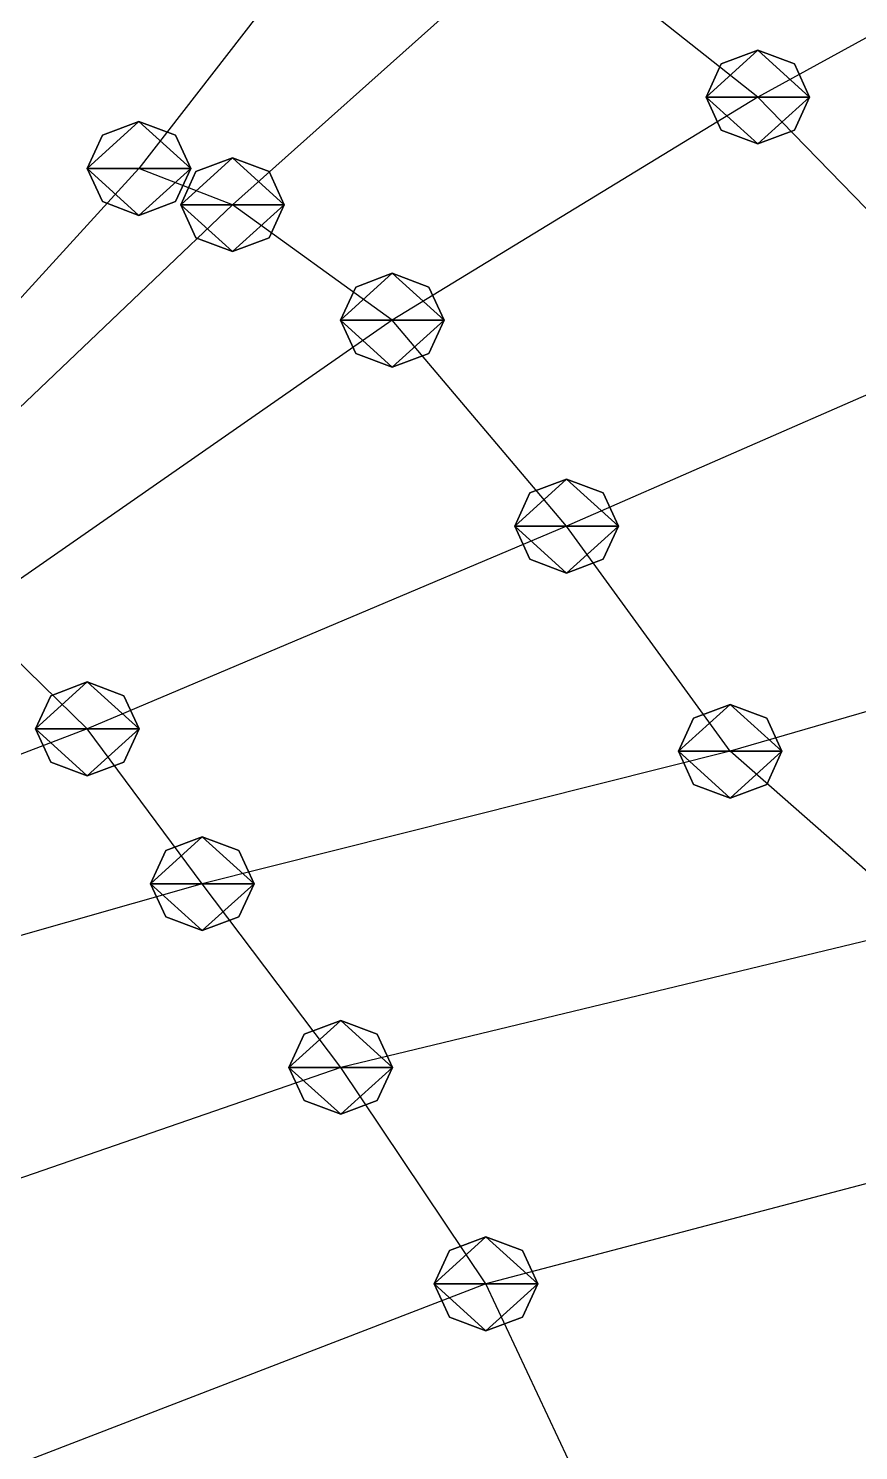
# Model space of a CAD drawing. Header units: metres. Extents: x -74 to 76, y -49 to 49.
# Drawn here: x 6.25 to 22.29, y 7.06 to 34.52 of the extents above; entities that cross this region are included whole.
import ezdxf

# ---------------------------------------------------------------- set-up
doc = ezdxf.new("R2010")
doc.units = ezdxf.units.M

msp = doc.modelspace()

# ---------------------------------------------------------------- linework, layer by layer
for p, q in [((13.444416, 38.344917, -193.00928), (8.385174, 31.814072, -195.78531)), ((27.942036, 37.35096, -190.03009), (20.340496, 33.19207, -188.64796)), ((16.196423, 36.467964, -190.87805), (10.1920395, 31.113976, -193.20142)), ((20.340496, 33.19207, -188.64796), (16.196423, 36.467964, -190.87805)), ((20.340496, 34.097805, -189.07181), (19.633389, 33.832523, -188.94766)), ((20.340496, 34.097805, -189.07181), (19.633389, 33.832523, -188.94766)), ((20.340496, 34.097805, -189.07181), (19.633389, 33.832523, -188.94766)), ((20.340496, 34.097805, -189.07181), (19.633389, 33.832523, -188.94766)), ((21.047604, 33.832523, -188.94766), (20.340496, 34.097805, -189.07181)), ((21.047604, 33.832523, -188.94766), (20.340496, 34.097805, -189.07181)), ((21.047604, 33.832523, -188.94766), (20.340496, 34.097805, -189.07181)), ((21.047604, 33.832523, -188.94766), (20.340496, 34.097805, -189.07181)), ((19.633389, 33.832523, -188.94766), (19.340496, 33.19207, -188.64796)), ((19.633389, 33.832523, -188.94766), (19.340496, 33.19207, -188.64796)), ((19.633389, 33.832523, -188.94766), (19.340496, 33.19207, -188.64796)), ((19.633389, 33.832523, -188.94766), (19.340496, 33.19207, -188.64796)), ((21.340496, 33.19207, -188.64796), (21.047604, 33.832523, -188.94766)), ((21.340496, 33.19207, -188.64796), (21.047604, 33.832523, -188.94766)), ((21.340496, 33.19207, -188.64796), (21.047604, 33.832523, -188.94766)), ((21.340496, 33.19207, -188.64796), (21.047604, 33.832523, -188.94766)), ((20.340496, 33.19207, -188.64796), (13.278881, 28.884026, -190.88043)), ((19.340496, 33.19207, -188.64796), (19.633389, 32.551617, -188.34827)), ((19.340496, 33.19207, -188.64796), (19.633389, 32.551617, -188.34827)), ((19.340496, 33.19207, -188.64796), (19.633389, 32.551617, -188.34827)), ((19.340496, 33.19207, -188.64796), (19.633389, 32.551617, -188.34827)), ((24.890682, 28.512947, -186.82431), (20.340496, 33.19207, -188.64796)), ((21.047604, 32.551617, -188.34827), (21.340496, 33.19207, -188.64796)), ((21.047604, 32.551617, -188.34827), (21.340496, 33.19207, -188.64796)), ((21.047604, 32.551617, -188.34827), (21.340496, 33.19207, -188.64796)), ((21.047604, 32.551617, -188.34827), (21.340496, 33.19207, -188.64796)), ((8.385174, 32.719807, -196.20915), (7.678067, 32.454525, -196.085)), ((8.385174, 32.719807, -196.20915), (7.678067, 32.454525, -196.085)), ((8.385174, 32.719807, -196.20915), (7.678067, 32.454525, -196.085)), ((9.09228, 32.454525, -196.085), (8.385174, 32.719807, -196.20915)), ((9.09228, 32.454525, -196.085), (8.385174, 32.719807, -196.20915)), ((9.09228, 32.454525, -196.085), (8.385174, 32.719807, -196.20915)), ((7.678067, 32.454525, -196.085), (7.385174, 31.814072, -195.78531)), ((7.678067, 32.454525, -196.085), (7.385174, 31.814072, -195.78531)), ((7.678067, 32.454525, -196.085), (7.385174, 31.814072, -195.78531)), ((9.385174, 31.814072, -195.78531), (9.09228, 32.454525, -196.085)), ((9.385174, 31.814072, -195.78531), (9.09228, 32.454525, -196.085)), ((9.385174, 31.814072, -195.78531), (9.09228, 32.454525, -196.085)), ((19.633389, 32.551617, -188.34827), (20.340496, 32.286335, -188.22412)), ((19.633389, 32.551617, -188.34827), (20.340496, 32.286335, -188.22412)), ((19.633389, 32.551617, -188.34827), (20.340496, 32.286335, -188.22412)), ((19.633389, 32.551617, -188.34827), (20.340496, 32.286335, -188.22412)), ((20.340496, 32.286335, -188.22412), (21.047604, 32.551617, -188.34827)), ((20.340496, 32.286335, -188.22412), (21.047604, 32.551617, -188.34827)), ((20.340496, 32.286335, -188.22412), (21.047604, 32.551617, -188.34827)), ((20.340496, 32.286335, -188.22412), (21.047604, 32.551617, -188.34827)), ((10.1920395, 32.01971, -193.62526), (9.484933, 31.754427, -193.50111)), ((10.1920395, 32.01971, -193.62526), (9.484933, 31.754427, -193.50111)), ((10.1920395, 32.01971, -193.62526), (9.484933, 31.754427, -193.50111)), ((10.1920395, 32.01971, -193.62526), (9.484933, 31.754427, -193.50111)), ((10.899146, 31.754427, -193.50111), (10.1920395, 32.01971, -193.62526)), ((10.899146, 31.754427, -193.50111), (10.1920395, 32.01971, -193.62526)), ((10.899146, 31.754427, -193.50111), (10.1920395, 32.01971, -193.62526)), ((10.899146, 31.754427, -193.50111), (10.1920395, 32.01971, -193.62526)), ((8.385174, 31.814072, -195.78531), (1.7304916, 24.531181, -195.685)), ((7.385174, 31.814072, -195.78531), (7.678067, 31.17362, -195.48561)), ((7.385174, 31.814072, -195.78531), (7.678067, 31.17362, -195.48561)), ((7.385174, 31.814072, -195.78531), (7.678067, 31.17362, -195.48561)), ((10.1920395, 31.113976, -193.20142), (8.385174, 31.814072, -195.78531)), ((9.09228, 31.17362, -195.48561), (9.385174, 31.814072, -195.78531)), ((9.09228, 31.17362, -195.48561), (9.385174, 31.814072, -195.78531)), ((9.09228, 31.17362, -195.48561), (9.385174, 31.814072, -195.78531)), ((9.484933, 31.754427, -193.50111), (9.1920395, 31.113976, -193.20142)), ((9.484933, 31.754427, -193.50111), (9.1920395, 31.113976, -193.20142)), ((9.484933, 31.754427, -193.50111), (9.1920395, 31.113976, -193.20142)), ((9.484933, 31.754427, -193.50111), (9.1920395, 31.113976, -193.20142)), ((11.1920395, 31.113976, -193.20142), (10.899146, 31.754427, -193.50111)), ((11.1920395, 31.113976, -193.20142), (10.899146, 31.754427, -193.50111)), ((11.1920395, 31.113976, -193.20142), (10.899146, 31.754427, -193.50111)), ((11.1920395, 31.113976, -193.20142), (10.899146, 31.754427, -193.50111)), ((10.1920395, 31.113976, -193.20142), (3.042984, 24.31015, -193.49399)), ((7.678067, 31.17362, -195.48561), (8.385174, 30.908337, -195.36147)), ((7.678067, 31.17362, -195.48561), (8.385174, 30.908337, -195.36147)), ((7.678067, 31.17362, -195.48561), (8.385174, 30.908337, -195.36147)), ((8.385174, 30.908337, -195.36147), (9.09228, 31.17362, -195.48561)), ((8.385174, 30.908337, -195.36147), (9.09228, 31.17362, -195.48561)), ((8.385174, 30.908337, -195.36147), (9.09228, 31.17362, -195.48561)), ((9.1920395, 31.113976, -193.20142), (9.484933, 30.473524, -192.90172)), ((9.1920395, 31.113976, -193.20142), (9.484933, 30.473524, -192.90172)), ((9.1920395, 31.113976, -193.20142), (9.484933, 30.473524, -192.90172)), ((9.1920395, 31.113976, -193.20142), (9.484933, 30.473524, -192.90172)), ((13.278881, 28.884026, -190.88043), (10.1920395, 31.113976, -193.20142)), ((10.899146, 30.473524, -192.90172), (11.1920395, 31.113976, -193.20142)), ((10.899146, 30.473524, -192.90172), (11.1920395, 31.113976, -193.20142)), ((10.899146, 30.473524, -192.90172), (11.1920395, 31.113976, -193.20142)), ((10.899146, 30.473524, -192.90172), (11.1920395, 31.113976, -193.20142)), ((9.484933, 30.473524, -192.90172), (10.1920395, 30.20824, -192.77757)), ((9.484933, 30.473524, -192.90172), (10.1920395, 30.20824, -192.77757)), ((9.484933, 30.473524, -192.90172), (10.1920395, 30.20824, -192.77757)), ((9.484933, 30.473524, -192.90172), (10.1920395, 30.20824, -192.77757)), ((10.1920395, 30.20824, -192.77757), (10.899146, 30.473524, -192.90172)), ((10.1920395, 30.20824, -192.77757), (10.899146, 30.473524, -192.90172)), ((10.1920395, 30.20824, -192.77757), (10.899146, 30.473524, -192.90172)), ((10.1920395, 30.20824, -192.77757), (10.899146, 30.473524, -192.90172)), ((13.278881, 29.78976, -191.30428), (12.5717745, 29.524477, -191.18013)), ((13.278881, 29.78976, -191.30428), (12.5717745, 29.524477, -191.18013)), ((13.278881, 29.78976, -191.30428), (12.5717745, 29.524477, -191.18013)), ((13.278881, 29.78976, -191.30428), (12.5717745, 29.524477, -191.18013)), ((13.985988, 29.524477, -191.18013), (13.278881, 29.78976, -191.30428)), ((13.985988, 29.524477, -191.18013), (13.278881, 29.78976, -191.30428)), ((13.985988, 29.524477, -191.18013), (13.278881, 29.78976, -191.30428)), ((13.985988, 29.524477, -191.18013), (13.278881, 29.78976, -191.30428)), ((12.5717745, 29.524477, -191.18013), (12.278881, 28.884026, -190.88043)), ((12.5717745, 29.524477, -191.18013), (12.278881, 28.884026, -190.88043)), ((12.5717745, 29.524477, -191.18013), (12.278881, 28.884026, -190.88043)), ((12.5717745, 29.524477, -191.18013), (12.278881, 28.884026, -190.88043)), ((14.278881, 28.884026, -190.88043), (13.985988, 29.524477, -191.18013)), ((14.278881, 28.884026, -190.88043), (13.985988, 29.524477, -191.18013)), ((14.278881, 28.884026, -190.88043), (13.985988, 29.524477, -191.18013)), ((14.278881, 28.884026, -190.88043), (13.985988, 29.524477, -191.18013)), ((13.278881, 28.884026, -190.88043), (5.111759, 23.211227, -191.6368)), ((12.278881, 28.884026, -190.88043), (12.5717745, 28.243574, -190.58073)), ((12.278881, 28.884026, -190.88043), (12.5717745, 28.243574, -190.58073)), ((12.278881, 28.884026, -190.88043), (12.5717745, 28.243574, -190.58073)), ((12.278881, 28.884026, -190.88043), (12.5717745, 28.243574, -190.58073)), ((16.645412, 24.909348, -189.76706), (13.278881, 28.884026, -190.88043)), ((13.985988, 28.243574, -190.58073), (14.278881, 28.884026, -190.88043)), ((13.985988, 28.243574, -190.58073), (14.278881, 28.884026, -190.88043)), ((13.985988, 28.243574, -190.58073), (14.278881, 28.884026, -190.88043)), ((13.985988, 28.243574, -190.58073), (14.278881, 28.884026, -190.88043)), ((24.890682, 28.512947, -186.82431), (16.645412, 24.909348, -189.76706)), ((12.5717745, 28.243574, -190.58073), (13.278881, 27.97829, -190.45659)), ((12.5717745, 28.243574, -190.58073), (13.278881, 27.97829, -190.45659)), ((12.5717745, 28.243574, -190.58073), (13.278881, 27.97829, -190.45659)), ((12.5717745, 28.243574, -190.58073), (13.278881, 27.97829, -190.45659)), ((13.278881, 27.97829, -190.45659), (13.985988, 28.243574, -190.58073)), ((13.278881, 27.97829, -190.45659), (13.985988, 28.243574, -190.58073)), ((13.278881, 27.97829, -190.45659), (13.985988, 28.243574, -190.58073)), ((13.278881, 27.97829, -190.45659), (13.985988, 28.243574, -190.58073)), ((16.645412, 25.815083, -190.1909), (15.938306, 25.549799, -190.06676)), ((16.645412, 25.815083, -190.1909), (15.938306, 25.549799, -190.06676)), ((16.645412, 25.815083, -190.1909), (15.938306, 25.549799, -190.06676)), ((16.645412, 25.815083, -190.1909), (15.938306, 25.549799, -190.06676)), ((17.35252, 25.549799, -190.06676), (16.645412, 25.815083, -190.1909)), ((17.35252, 25.549799, -190.06676), (16.645412, 25.815083, -190.1909)), ((17.35252, 25.549799, -190.06676), (16.645412, 25.815083, -190.1909)), ((17.35252, 25.549799, -190.06676), (16.645412, 25.815083, -190.1909)), ((15.938306, 25.549799, -190.06676), (15.645412, 24.909348, -189.76706)), ((15.938306, 25.549799, -190.06676), (15.645412, 24.909348, -189.76706)), ((15.938306, 25.549799, -190.06676), (15.645412, 24.909348, -189.76706)), ((15.938306, 25.549799, -190.06676), (15.645412, 24.909348, -189.76706)), ((17.645412, 24.909348, -189.76706), (17.35252, 25.549799, -190.06676)), ((17.645412, 24.909348, -189.76706), (17.35252, 25.549799, -190.06676)), ((17.645412, 24.909348, -189.76706), (17.35252, 25.549799, -190.06676)), ((17.645412, 24.909348, -189.76706), (17.35252, 25.549799, -190.06676)), ((16.645412, 24.909348, -189.76706), (7.386265, 20.995537, -191.65846)), ((15.645412, 24.909348, -189.76706), (15.938306, 24.268896, -189.46736)), ((15.645412, 24.909348, -189.76706), (15.938306, 24.268896, -189.46736)), ((15.645412, 24.909348, -189.76706), (15.938306, 24.268896, -189.46736)), ((15.645412, 24.909348, -189.76706), (15.938306, 24.268896, -189.46736)), ((19.80634, 20.562775, -190.19077), (16.645412, 24.909348, -189.76706)), ((17.35252, 24.268896, -189.46736), (17.645412, 24.909348, -189.76706)), ((17.35252, 24.268896, -189.46736), (17.645412, 24.909348, -189.76706)), ((17.35252, 24.268896, -189.46736), (17.645412, 24.909348, -189.76706)), ((17.35252, 24.268896, -189.46736), (17.645412, 24.909348, -189.76706)), ((15.938306, 24.268896, -189.46736), (16.645412, 24.003613, -189.34322)), ((15.938306, 24.268896, -189.46736), (16.645412, 24.003613, -189.34322)), ((15.938306, 24.268896, -189.46736), (16.645412, 24.003613, -189.34322)), ((15.938306, 24.268896, -189.46736), (16.645412, 24.003613, -189.34322)), ((16.645412, 24.003613, -189.34322), (17.35252, 24.268896, -189.46736)), ((16.645412, 24.003613, -189.34322), (17.35252, 24.268896, -189.46736)), ((16.645412, 24.003613, -189.34322), (17.35252, 24.268896, -189.46736)), ((16.645412, 24.003613, -189.34322), (17.35252, 24.268896, -189.46736)), ((29.472073, 23.372566, -186.19019), (19.80634, 20.562775, -190.19077)), ((7.386265, 20.995537, -191.65846), (5.111759, 23.211227, -191.6368)), ((7.386265, 21.901272, -192.0823), (6.679158, 21.635988, -191.95816)), ((7.386265, 21.901272, -192.0823), (6.679158, 21.635988, -191.95816)), ((7.386265, 21.901272, -192.0823), (6.679158, 21.635988, -191.95816)), ((7.386265, 21.901272, -192.0823), (6.679158, 21.635988, -191.95816)), ((8.093371, 21.635988, -191.95816), (7.386265, 21.901272, -192.0823)), ((8.093371, 21.635988, -191.95816), (7.386265, 21.901272, -192.0823)), ((8.093371, 21.635988, -191.95816), (7.386265, 21.901272, -192.0823)), ((8.093371, 21.635988, -191.95816), (7.386265, 21.901272, -192.0823)), ((6.679158, 21.635988, -191.95816), (6.386265, 20.995537, -191.65846)), ((6.679158, 21.635988, -191.95816), (6.386265, 20.995537, -191.65846)), ((6.679158, 21.635988, -191.95816), (6.386265, 20.995537, -191.65846)), ((6.679158, 21.635988, -191.95816), (6.386265, 20.995537, -191.65846)), ((8.386265, 20.995537, -191.65846), (8.093371, 21.635988, -191.95816)), ((8.386265, 20.995537, -191.65846), (8.093371, 21.635988, -191.95816)), ((8.386265, 20.995537, -191.65846), (8.093371, 21.635988, -191.95816)), ((8.386265, 20.995537, -191.65846), (8.093371, 21.635988, -191.95816)), ((19.80634, 21.46851, -190.61461), (19.099232, 21.203226, -190.49046)), ((19.80634, 21.46851, -190.61461), (19.099232, 21.203226, -190.49046)), ((19.80634, 21.46851, -190.61461), (19.099232, 21.203226, -190.49046)), ((19.80634, 21.46851, -190.61461), (19.099232, 21.203226, -190.49046)), ((20.513447, 21.203226, -190.49046), (19.80634, 21.46851, -190.61461)), ((20.513447, 21.203226, -190.49046), (19.80634, 21.46851, -190.61461)), ((20.513447, 21.203226, -190.49046), (19.80634, 21.46851, -190.61461)), ((20.513447, 21.203226, -190.49046), (19.80634, 21.46851, -190.61461)), ((19.099232, 21.203226, -190.49046), (18.80634, 20.562775, -190.19077)), ((19.099232, 21.203226, -190.49046), (18.80634, 20.562775, -190.19077)), ((19.099232, 21.203226, -190.49046), (18.80634, 20.562775, -190.19077)), ((19.099232, 21.203226, -190.49046), (18.80634, 20.562775, -190.19077)), ((20.80634, 20.562775, -190.19077), (20.513447, 21.203226, -190.49046)), ((20.80634, 20.562775, -190.19077), (20.513447, 21.203226, -190.49046)), ((20.80634, 20.562775, -190.19077), (20.513447, 21.203226, -190.49046)), ((20.80634, 20.562775, -190.19077), (20.513447, 21.203226, -190.49046)), ((7.386265, 20.995537, -191.65846), (-2.888359, 17.077286, -192.09421)), ((6.386265, 20.995537, -191.65846), (6.679158, 20.355085, -191.35876)), ((6.386265, 20.995537, -191.65846), (6.679158, 20.355085, -191.35876)), ((6.386265, 20.995537, -191.65846), (6.679158, 20.355085, -191.35876)), ((6.386265, 20.995537, -191.65846), (6.679158, 20.355085, -191.35876)), ((9.608173, 18.006218, -193.11218), (7.386265, 20.995537, -191.65846)), ((8.093371, 20.355085, -191.35876), (8.386265, 20.995537, -191.65846)), ((8.093371, 20.355085, -191.35876), (8.386265, 20.995537, -191.65846)), ((8.093371, 20.355085, -191.35876), (8.386265, 20.995537, -191.65846)), ((8.093371, 20.355085, -191.35876), (8.386265, 20.995537, -191.65846)), ((6.679158, 20.355085, -191.35876), (7.386265, 20.089802, -191.23462)), ((6.679158, 20.355085, -191.35876), (7.386265, 20.089802, -191.23462)), ((6.679158, 20.355085, -191.35876), (7.386265, 20.089802, -191.23462)), ((6.679158, 20.355085, -191.35876), (7.386265, 20.089802, -191.23462)), ((7.386265, 20.089802, -191.23462), (8.093371, 20.355085, -191.35876)), ((7.386265, 20.089802, -191.23462), (8.093371, 20.355085, -191.35876)), ((7.386265, 20.089802, -191.23462), (8.093371, 20.355085, -191.35876)), ((7.386265, 20.089802, -191.23462), (8.093371, 20.355085, -191.35876)), ((19.80634, 20.562775, -190.19077), (9.608173, 18.006218, -193.11218)), ((18.80634, 20.562775, -190.19077), (19.099232, 19.922323, -189.89107)), ((18.80634, 20.562775, -190.19077), (19.099232, 19.922323, -189.89107)), ((18.80634, 20.562775, -190.19077), (19.099232, 19.922323, -189.89107)), ((18.80634, 20.562775, -190.19077), (19.099232, 19.922323, -189.89107)), ((23.641438, 17.193405, -190.73628), (19.80634, 20.562775, -190.19077)), ((20.513447, 19.922323, -189.89107), (20.80634, 20.562775, -190.19077)), ((20.513447, 19.922323, -189.89107), (20.80634, 20.562775, -190.19077)), ((20.513447, 19.922323, -189.89107), (20.80634, 20.562775, -190.19077)), ((20.513447, 19.922323, -189.89107), (20.80634, 20.562775, -190.19077)), ((19.099232, 19.922323, -189.89107), (19.80634, 19.65704, -189.76692)), ((19.099232, 19.922323, -189.89107), (19.80634, 19.65704, -189.76692)), ((19.099232, 19.922323, -189.89107), (19.80634, 19.65704, -189.76692)), ((19.099232, 19.922323, -189.89107), (19.80634, 19.65704, -189.76692)), ((19.80634, 19.65704, -189.76692), (20.513447, 19.922323, -189.89107)), ((19.80634, 19.65704, -189.76692), (20.513447, 19.922323, -189.89107)), ((19.80634, 19.65704, -189.76692), (20.513447, 19.922323, -189.89107)), ((19.80634, 19.65704, -189.76692), (20.513447, 19.922323, -189.89107)), ((9.608173, 18.911953, -193.53603), (8.901067, 18.64667, -193.41188)), ((9.608173, 18.911953, -193.53603), (8.901067, 18.64667, -193.41188)), ((9.608173, 18.911953, -193.53603), (8.901067, 18.64667, -193.41188)), ((9.608173, 18.911953, -193.53603), (8.901067, 18.64667, -193.41188)), ((10.31528, 18.64667, -193.41188), (9.608173, 18.911953, -193.53603)), ((10.31528, 18.64667, -193.41188), (9.608173, 18.911953, -193.53603)), ((10.31528, 18.64667, -193.41188), (9.608173, 18.911953, -193.53603)), ((10.31528, 18.64667, -193.41188), (9.608173, 18.911953, -193.53603)), ((8.901067, 18.64667, -193.41188), (8.608173, 18.006218, -193.11218)), ((8.901067, 18.64667, -193.41188), (8.608173, 18.006218, -193.11218)), ((8.901067, 18.64667, -193.41188), (8.608173, 18.006218, -193.11218)), ((8.901067, 18.64667, -193.41188), (8.608173, 18.006218, -193.11218)), ((10.608173, 18.006218, -193.11218), (10.31528, 18.64667, -193.41188)), ((10.608173, 18.006218, -193.11218), (10.31528, 18.64667, -193.41188)), ((10.608173, 18.006218, -193.11218), (10.31528, 18.64667, -193.41188)), ((10.608173, 18.006218, -193.11218), (10.31528, 18.64667, -193.41188)), ((9.608173, 18.006218, -193.11218), (-0.80268097, 15.035381, -193.78746)), ((8.608173, 18.006218, -193.11218), (8.901067, 17.365767, -192.81248)), ((8.608173, 18.006218, -193.11218), (8.901067, 17.365767, -192.81248)), ((8.608173, 18.006218, -193.11218), (8.901067, 17.365767, -192.81248)), ((8.608173, 18.006218, -193.11218), (8.901067, 17.365767, -192.81248)), ((12.281971, 14.461254, -193.73164), (9.608173, 18.006218, -193.11218)), ((10.31528, 17.365767, -192.81248), (10.608173, 18.006218, -193.11218)), ((10.31528, 17.365767, -192.81248), (10.608173, 18.006218, -193.11218)), ((10.31528, 17.365767, -192.81248), (10.608173, 18.006218, -193.11218)), ((10.31528, 17.365767, -192.81248), (10.608173, 18.006218, -193.11218)), ((8.901067, 17.365767, -192.81248), (9.608173, 17.100483, -192.68834)), ((8.901067, 17.365767, -192.81248), (9.608173, 17.100483, -192.68834)), ((8.901067, 17.365767, -192.81248), (9.608173, 17.100483, -192.68834)), ((8.901067, 17.365767, -192.81248), (9.608173, 17.100483, -192.68834)), ((9.608173, 17.100483, -192.68834), (10.31528, 17.365767, -192.81248)), ((9.608173, 17.100483, -192.68834), (10.31528, 17.365767, -192.81248)), ((9.608173, 17.100483, -192.68834), (10.31528, 17.365767, -192.81248)), ((9.608173, 17.100483, -192.68834), (10.31528, 17.365767, -192.81248)), ((23.641438, 17.193405, -190.73628), (12.281971, 14.461254, -193.73164)), ((11.574864, 15.101706, -194.03134), (11.281971, 14.461254, -193.73164)), ((11.574864, 15.101706, -194.03134), (11.281971, 14.461254, -193.73164)), ((11.574864, 15.101706, -194.03134), (11.281971, 14.461254, -193.73164)), ((11.574864, 15.101706, -194.03134), (11.281971, 14.461254, -193.73164)), ((12.281971, 15.366989, -194.15549), (11.574864, 15.101706, -194.03134)), ((12.281971, 15.366989, -194.15549), (11.574864, 15.101706, -194.03134)), ((12.281971, 15.366989, -194.15549), (11.574864, 15.101706, -194.03134)), ((12.281971, 15.366989, -194.15549), (11.574864, 15.101706, -194.03134)), ((12.989078, 15.101706, -194.03134), (12.281971, 15.366989, -194.15549)), ((12.989078, 15.101706, -194.03134), (12.281971, 15.366989, -194.15549)), ((12.989078, 15.101706, -194.03134), (12.281971, 15.366989, -194.15549)), ((12.989078, 15.101706, -194.03134), (12.281971, 15.366989, -194.15549)), ((13.281971, 14.461254, -193.73164), (12.989078, 15.101706, -194.03134)), ((13.281971, 14.461254, -193.73164), (12.989078, 15.101706, -194.03134)), ((13.281971, 14.461254, -193.73164), (12.989078, 15.101706, -194.03134)), ((13.281971, 14.461254, -193.73164), (12.989078, 15.101706, -194.03134)), ((12.281971, 14.461254, -193.73164), (1.4387894, 10.7172165, -194.40314)), ((11.281971, 14.461254, -193.73164), (11.574864, 13.820803, -193.43195)), ((11.281971, 14.461254, -193.73164), (11.574864, 13.820803, -193.43195)), ((11.281971, 14.461254, -193.73164), (11.574864, 13.820803, -193.43195)), ((11.281971, 14.461254, -193.73164), (11.574864, 13.820803, -193.43195)), ((15.087643, 10.282742, -192.12726), (12.281971, 14.461254, -193.73164)), ((12.989078, 13.820803, -193.43195), (13.281971, 14.461254, -193.73164)), ((12.989078, 13.820803, -193.43195), (13.281971, 14.461254, -193.73164)), ((12.989078, 13.820803, -193.43195), (13.281971, 14.461254, -193.73164)), ((12.989078, 13.820803, -193.43195), (13.281971, 14.461254, -193.73164)), ((11.574864, 13.820803, -193.43195), (12.281971, 13.555518, -193.3078)), ((11.574864, 13.820803, -193.43195), (12.281971, 13.555518, -193.3078)), ((11.574864, 13.820803, -193.43195), (12.281971, 13.555518, -193.3078)), ((11.574864, 13.820803, -193.43195), (12.281971, 13.555518, -193.3078)), ((12.281971, 13.555518, -193.3078), (12.989078, 13.820803, -193.43195)), ((12.281971, 13.555518, -193.3078), (12.989078, 13.820803, -193.43195)), ((12.281971, 13.555518, -193.3078), (12.989078, 13.820803, -193.43195)), ((12.281971, 13.555518, -193.3078), (12.989078, 13.820803, -193.43195)), ((27.393589, 13.516846, -189.36922), (15.087643, 10.282742, -192.12726)), ((15.087643, 11.188477, -192.5511), (14.380536, 10.923193, -192.42696)), ((15.087643, 11.188477, -192.5511), (14.380536, 10.923193, -192.42696)), ((15.087643, 11.188477, -192.5511), (14.380536, 10.923193, -192.42696)), ((15.087643, 11.188477, -192.5511), (14.380536, 10.923193, -192.42696)), ((15.794749, 10.923193, -192.42696), (15.087643, 11.188477, -192.5511)), ((15.794749, 10.923193, -192.42696), (15.087643, 11.188477, -192.5511)), ((15.794749, 10.923193, -192.42696), (15.087643, 11.188477, -192.5511)), ((15.794749, 10.923193, -192.42696), (15.087643, 11.188477, -192.5511)), ((14.380536, 10.923193, -192.42696), (14.087643, 10.282742, -192.12726)), ((14.380536, 10.923193, -192.42696), (14.087643, 10.282742, -192.12726)), ((14.380536, 10.923193, -192.42696), (14.087643, 10.282742, -192.12726)), ((14.380536, 10.923193, -192.42696), (14.087643, 10.282742, -192.12726)), ((16.087643, 10.282742, -192.12726), (15.794749, 10.923193, -192.42696)), ((16.087643, 10.282742, -192.12726), (15.794749, 10.923193, -192.42696)), ((16.087643, 10.282742, -192.12726), (15.794749, 10.923193, -192.42696)), ((16.087643, 10.282742, -192.12726), (15.794749, 10.923193, -192.42696)), ((15.087643, 10.282742, -192.12726), (3.5812988, 5.847973, -193.16441)), ((14.087643, 10.282742, -192.12726), (14.380536, 9.64229, -191.82756)), ((14.087643, 10.282742, -192.12726), (14.380536, 9.64229, -191.82756)), ((14.087643, 10.282742, -192.12726), (14.380536, 9.64229, -191.82756)), ((14.087643, 10.282742, -192.12726), (14.380536, 9.64229, -191.82756)), ((17.427567, 5.2945404, -192.16248), (15.087643, 10.282742, -192.12726)), ((15.794749, 9.64229, -191.82756), (16.087643, 10.282742, -192.12726)), ((15.794749, 9.64229, -191.82756), (16.087643, 10.282742, -192.12726)), ((15.794749, 9.64229, -191.82756), (16.087643, 10.282742, -192.12726)), ((15.794749, 9.64229, -191.82756), (16.087643, 10.282742, -192.12726)), ((14.380536, 9.64229, -191.82756), (15.087643, 9.377006, -191.70341)), ((14.380536, 9.64229, -191.82756), (15.087643, 9.377006, -191.70341)), ((14.380536, 9.64229, -191.82756), (15.087643, 9.377006, -191.70341)), ((14.380536, 9.64229, -191.82756), (15.087643, 9.377006, -191.70341)), ((15.087643, 9.377006, -191.70341), (15.794749, 9.64229, -191.82756)), ((15.087643, 9.377006, -191.70341), (15.794749, 9.64229, -191.82756)), ((15.087643, 9.377006, -191.70341), (15.794749, 9.64229, -191.82756)), ((15.087643, 9.377006, -191.70341), (15.794749, 9.64229, -191.82756))]:
    msp.add_line(p, q)
for points in [[(19.340496, 33.19207, -188.64796), (19.633389, 33.832523, -188.94766), (20.340496, 34.097805, -189.07181), (20.340595, 34.097904, -189.0717)], [(19.340496, 33.19207, -188.64796), (19.633389, 33.832523, -188.94766), (20.340496, 34.097805, -189.07181), (20.340595, 34.097904, -189.0717)], [(19.340496, 33.19207, -188.64796), (19.633389, 33.832523, -188.94766), (20.340496, 34.097805, -189.07181), (20.340595, 34.097904, -189.0717)], [(19.340496, 33.19207, -188.64796), (19.633389, 33.832523, -188.94766), (20.340496, 34.097805, -189.07181), (20.340595, 34.097904, -189.0717)], [(19.340496, 33.19207, -188.64796), (20.340496, 34.097805, -189.07181), (21.340496, 33.19207, -188.64796), (21.340595, 33.19217, -188.64786)], [(19.340496, 33.19207, -188.64796), (20.340496, 34.097805, -189.07181), (21.340496, 33.19207, -188.64796), (21.340595, 33.19217, -188.64786)], [(19.340496, 33.19207, -188.64796), (20.340496, 34.097805, -189.07181), (21.340496, 33.19207, -188.64796), (21.340595, 33.19217, -188.64786)], [(19.340496, 33.19207, -188.64796), (20.340496, 34.097805, -189.07181), (21.340496, 33.19207, -188.64796), (21.340595, 33.19217, -188.64786)], [(20.340496, 34.097805, -189.07181), (21.047604, 33.832523, -188.94766), (21.340496, 33.19207, -188.64796), (21.340595, 33.19217, -188.64786)], [(20.340496, 34.097805, -189.07181), (21.047604, 33.832523, -188.94766), (21.340496, 33.19207, -188.64796), (21.340595, 33.19217, -188.64786)], [(20.340496, 34.097805, -189.07181), (21.047604, 33.832523, -188.94766), (21.340496, 33.19207, -188.64796), (21.340595, 33.19217, -188.64786)], [(20.340496, 34.097805, -189.07181), (21.047604, 33.832523, -188.94766), (21.340496, 33.19207, -188.64796), (21.340595, 33.19217, -188.64786)], [(20.340496, 32.286335, -188.22412), (19.633389, 32.551617, -188.34827), (19.340496, 33.19207, -188.64796), (19.340595, 33.19217, -188.64786)], [(21.340496, 33.19207, -188.64796), (20.340496, 32.286335, -188.22412), (19.340496, 33.19207, -188.64796), (19.340595, 33.19217, -188.64786)], [(20.340496, 32.286335, -188.22412), (19.633389, 32.551617, -188.34827), (19.340496, 33.19207, -188.64796), (19.340595, 33.19217, -188.64786)], [(21.340496, 33.19207, -188.64796), (20.340496, 32.286335, -188.22412), (19.340496, 33.19207, -188.64796), (19.340595, 33.19217, -188.64786)], [(20.340496, 32.286335, -188.22412), (19.633389, 32.551617, -188.34827), (19.340496, 33.19207, -188.64796), (19.340595, 33.19217, -188.64786)], [(21.340496, 33.19207, -188.64796), (20.340496, 32.286335, -188.22412), (19.340496, 33.19207, -188.64796), (19.340595, 33.19217, -188.64786)], [(20.340496, 32.286335, -188.22412), (19.633389, 32.551617, -188.34827), (19.340496, 33.19207, -188.64796), (19.340595, 33.19217, -188.64786)], [(21.340496, 33.19207, -188.64796), (20.340496, 32.286335, -188.22412), (19.340496, 33.19207, -188.64796), (19.340595, 33.19217, -188.64786)], [(21.340496, 33.19207, -188.64796), (21.047604, 32.551617, -188.34827), (20.340496, 32.286335, -188.22412), (20.340595, 32.286434, -188.22401)], [(21.340496, 33.19207, -188.64796), (21.047604, 32.551617, -188.34827), (20.340496, 32.286335, -188.22412), (20.340595, 32.286434, -188.22401)], [(21.340496, 33.19207, -188.64796), (21.047604, 32.551617, -188.34827), (20.340496, 32.286335, -188.22412), (20.340595, 32.286434, -188.22401)], [(21.340496, 33.19207, -188.64796), (21.047604, 32.551617, -188.34827), (20.340496, 32.286335, -188.22412), (20.340595, 32.286434, -188.22401)], [(7.385174, 31.814072, -195.78531), (7.678067, 32.454525, -196.085), (8.385174, 32.719807, -196.20915), (8.385274, 32.719906, -196.20905)], [(7.385174, 31.814072, -195.78531), (7.678067, 32.454525, -196.085), (8.385174, 32.719807, -196.20915), (8.385274, 32.719906, -196.20905)], [(7.385174, 31.814072, -195.78531), (7.678067, 32.454525, -196.085), (8.385174, 32.719807, -196.20915), (8.385274, 32.719906, -196.20905)], [(7.385174, 31.814072, -195.78531), (8.385174, 32.719807, -196.20915), (9.385174, 31.814072, -195.78531), (9.385274, 31.81417, -195.7852)], [(7.385174, 31.814072, -195.78531), (8.385174, 32.719807, -196.20915), (9.385174, 31.814072, -195.78531), (9.385274, 31.81417, -195.7852)], [(7.385174, 31.814072, -195.78531), (8.385174, 32.719807, -196.20915), (9.385174, 31.814072, -195.78531), (9.385274, 31.81417, -195.7852)], [(8.385174, 32.719807, -196.20915), (9.09228, 32.454525, -196.085), (9.385174, 31.814072, -195.78531), (9.385274, 31.81417, -195.7852)], [(8.385174, 32.719807, -196.20915), (9.09228, 32.454525, -196.085), (9.385174, 31.814072, -195.78531), (9.385274, 31.81417, -195.7852)], [(8.385174, 32.719807, -196.20915), (9.09228, 32.454525, -196.085), (9.385174, 31.814072, -195.78531), (9.385274, 31.81417, -195.7852)], [(9.1920395, 31.113976, -193.20142), (9.484933, 31.754427, -193.50111), (10.1920395, 32.01971, -193.62526), (10.19214, 32.01981, -193.62515)], [(9.1920395, 31.113976, -193.20142), (9.484933, 31.754427, -193.50111), (10.1920395, 32.01971, -193.62526), (10.19214, 32.01981, -193.62515)], [(9.1920395, 31.113976, -193.20142), (9.484933, 31.754427, -193.50111), (10.1920395, 32.01971, -193.62526), (10.19214, 32.01981, -193.62515)], [(9.1920395, 31.113976, -193.20142), (9.484933, 31.754427, -193.50111), (10.1920395, 32.01971, -193.62526), (10.19214, 32.01981, -193.62515)], [(9.1920395, 31.113976, -193.20142), (10.1920395, 32.01971, -193.62526), (11.1920395, 31.113976, -193.20142), (11.19214, 31.114075, -193.20131)], [(9.1920395, 31.113976, -193.20142), (10.1920395, 32.01971, -193.62526), (11.1920395, 31.113976, -193.20142), (11.19214, 31.114075, -193.20131)], [(9.1920395, 31.113976, -193.20142), (10.1920395, 32.01971, -193.62526), (11.1920395, 31.113976, -193.20142), (11.19214, 31.114075, -193.20131)], [(9.1920395, 31.113976, -193.20142), (10.1920395, 32.01971, -193.62526), (11.1920395, 31.113976, -193.20142), (11.19214, 31.114075, -193.20131)], [(10.1920395, 32.01971, -193.62526), (10.899146, 31.754427, -193.50111), (11.1920395, 31.113976, -193.20142), (11.19214, 31.114075, -193.20131)], [(10.1920395, 32.01971, -193.62526), (10.899146, 31.754427, -193.50111), (11.1920395, 31.113976, -193.20142), (11.19214, 31.114075, -193.20131)], [(10.1920395, 32.01971, -193.62526), (10.899146, 31.754427, -193.50111), (11.1920395, 31.113976, -193.20142), (11.19214, 31.114075, -193.20131)], [(10.1920395, 32.01971, -193.62526), (10.899146, 31.754427, -193.50111), (11.1920395, 31.113976, -193.20142), (11.19214, 31.114075, -193.20131)], [(8.385174, 30.908337, -195.36147), (7.678067, 31.17362, -195.48561), (7.385174, 31.814072, -195.78531), (7.385274, 31.81417, -195.7852)], [(9.385174, 31.814072, -195.78531), (8.385174, 30.908337, -195.36147), (7.385174, 31.814072, -195.78531), (7.385274, 31.81417, -195.7852)], [(8.385174, 30.908337, -195.36147), (7.678067, 31.17362, -195.48561), (7.385174, 31.814072, -195.78531), (7.385274, 31.81417, -195.7852)], [(9.385174, 31.814072, -195.78531), (8.385174, 30.908337, -195.36147), (7.385174, 31.814072, -195.78531), (7.385274, 31.81417, -195.7852)], [(8.385174, 30.908337, -195.36147), (7.678067, 31.17362, -195.48561), (7.385174, 31.814072, -195.78531), (7.385274, 31.81417, -195.7852)], [(9.385174, 31.814072, -195.78531), (8.385174, 30.908337, -195.36147), (7.385174, 31.814072, -195.78531), (7.385274, 31.81417, -195.7852)], [(9.385174, 31.814072, -195.78531), (9.09228, 31.17362, -195.48561), (8.385174, 30.908337, -195.36147), (8.385274, 30.908436, -195.36136)], [(9.385174, 31.814072, -195.78531), (9.09228, 31.17362, -195.48561), (8.385174, 30.908337, -195.36147), (8.385274, 30.908436, -195.36136)], [(9.385174, 31.814072, -195.78531), (9.09228, 31.17362, -195.48561), (8.385174, 30.908337, -195.36147), (8.385274, 30.908436, -195.36136)], [(10.1920395, 30.20824, -192.77757), (9.484933, 30.473524, -192.90172), (9.1920395, 31.113976, -193.20142), (9.19214, 31.114075, -193.20131)], [(11.1920395, 31.113976, -193.20142), (10.1920395, 30.20824, -192.77757), (9.1920395, 31.113976, -193.20142), (9.19214, 31.114075, -193.20131)], [(10.1920395, 30.20824, -192.77757), (9.484933, 30.473524, -192.90172), (9.1920395, 31.113976, -193.20142), (9.19214, 31.114075, -193.20131)], [(11.1920395, 31.113976, -193.20142), (10.1920395, 30.20824, -192.77757), (9.1920395, 31.113976, -193.20142), (9.19214, 31.114075, -193.20131)], [(10.1920395, 30.20824, -192.77757), (9.484933, 30.473524, -192.90172), (9.1920395, 31.113976, -193.20142), (9.19214, 31.114075, -193.20131)], [(11.1920395, 31.113976, -193.20142), (10.1920395, 30.20824, -192.77757), (9.1920395, 31.113976, -193.20142), (9.19214, 31.114075, -193.20131)], [(10.1920395, 30.20824, -192.77757), (9.484933, 30.473524, -192.90172), (9.1920395, 31.113976, -193.20142), (9.19214, 31.114075, -193.20131)], [(11.1920395, 31.113976, -193.20142), (10.1920395, 30.20824, -192.77757), (9.1920395, 31.113976, -193.20142), (9.19214, 31.114075, -193.20131)], [(11.1920395, 31.113976, -193.20142), (10.899146, 30.473524, -192.90172), (10.1920395, 30.20824, -192.77757), (10.19214, 30.20834, -192.77747)], [(11.1920395, 31.113976, -193.20142), (10.899146, 30.473524, -192.90172), (10.1920395, 30.20824, -192.77757), (10.19214, 30.20834, -192.77747)], [(11.1920395, 31.113976, -193.20142), (10.899146, 30.473524, -192.90172), (10.1920395, 30.20824, -192.77757), (10.19214, 30.20834, -192.77747)], [(11.1920395, 31.113976, -193.20142), (10.899146, 30.473524, -192.90172), (10.1920395, 30.20824, -192.77757), (10.19214, 30.20834, -192.77747)], [(12.278881, 28.884026, -190.88043), (12.5717745, 29.524477, -191.18013), (13.278881, 29.78976, -191.30428), (13.278981, 29.78986, -191.30417)], [(12.278881, 28.884026, -190.88043), (12.5717745, 29.524477, -191.18013), (13.278881, 29.78976, -191.30428), (13.278981, 29.78986, -191.30417)], [(12.278881, 28.884026, -190.88043), (12.5717745, 29.524477, -191.18013), (13.278881, 29.78976, -191.30428), (13.278981, 29.78986, -191.30417)], [(12.278881, 28.884026, -190.88043), (12.5717745, 29.524477, -191.18013), (13.278881, 29.78976, -191.30428), (13.278981, 29.78986, -191.30417)], [(12.278881, 28.884026, -190.88043), (13.278881, 29.78976, -191.30428), (14.278881, 28.884026, -190.88043), (14.278981, 28.884125, -190.88033)], [(12.278881, 28.884026, -190.88043), (13.278881, 29.78976, -191.30428), (14.278881, 28.884026, -190.88043), (14.278981, 28.884125, -190.88033)], [(12.278881, 28.884026, -190.88043), (13.278881, 29.78976, -191.30428), (14.278881, 28.884026, -190.88043), (14.278981, 28.884125, -190.88033)], [(12.278881, 28.884026, -190.88043), (13.278881, 29.78976, -191.30428), (14.278881, 28.884026, -190.88043), (14.278981, 28.884125, -190.88033)], [(13.278881, 29.78976, -191.30428), (13.985988, 29.524477, -191.18013), (14.278881, 28.884026, -190.88043), (14.278981, 28.884125, -190.88033)], [(13.278881, 29.78976, -191.30428), (13.985988, 29.524477, -191.18013), (14.278881, 28.884026, -190.88043), (14.278981, 28.884125, -190.88033)], [(13.278881, 29.78976, -191.30428), (13.985988, 29.524477, -191.18013), (14.278881, 28.884026, -190.88043), (14.278981, 28.884125, -190.88033)], [(13.278881, 29.78976, -191.30428), (13.985988, 29.524477, -191.18013), (14.278881, 28.884026, -190.88043), (14.278981, 28.884125, -190.88033)], [(13.278881, 27.97829, -190.45659), (12.5717745, 28.243574, -190.58073), (12.278881, 28.884026, -190.88043), (12.278981, 28.884125, -190.88033)], [(14.278881, 28.884026, -190.88043), (13.278881, 27.97829, -190.45659), (12.278881, 28.884026, -190.88043), (12.278981, 28.884125, -190.88033)], [(13.278881, 27.97829, -190.45659), (12.5717745, 28.243574, -190.58073), (12.278881, 28.884026, -190.88043), (12.278981, 28.884125, -190.88033)], [(14.278881, 28.884026, -190.88043), (13.278881, 27.97829, -190.45659), (12.278881, 28.884026, -190.88043), (12.278981, 28.884125, -190.88033)], [(13.278881, 27.97829, -190.45659), (12.5717745, 28.243574, -190.58073), (12.278881, 28.884026, -190.88043), (12.278981, 28.884125, -190.88033)], [(14.278881, 28.884026, -190.88043), (13.278881, 27.97829, -190.45659), (12.278881, 28.884026, -190.88043), (12.278981, 28.884125, -190.88033)], [(13.278881, 27.97829, -190.45659), (12.5717745, 28.243574, -190.58073), (12.278881, 28.884026, -190.88043), (12.278981, 28.884125, -190.88033)], [(14.278881, 28.884026, -190.88043), (13.278881, 27.97829, -190.45659), (12.278881, 28.884026, -190.88043), (12.278981, 28.884125, -190.88033)], [(14.278881, 28.884026, -190.88043), (13.985988, 28.243574, -190.58073), (13.278881, 27.97829, -190.45659), (13.278981, 27.97839, -190.45648)], [(14.278881, 28.884026, -190.88043), (13.985988, 28.243574, -190.58073), (13.278881, 27.97829, -190.45659), (13.278981, 27.97839, -190.45648)], [(14.278881, 28.884026, -190.88043), (13.985988, 28.243574, -190.58073), (13.278881, 27.97829, -190.45659), (13.278981, 27.97839, -190.45648)], [(14.278881, 28.884026, -190.88043), (13.985988, 28.243574, -190.58073), (13.278881, 27.97829, -190.45659), (13.278981, 27.97839, -190.45648)], [(15.645412, 24.909348, -189.76706), (15.938306, 25.549799, -190.06676), (16.645412, 25.815083, -190.1909), (16.645512, 25.815182, -190.1908)], [(15.645412, 24.909348, -189.76706), (15.938306, 25.549799, -190.06676), (16.645412, 25.815083, -190.1909), (16.645512, 25.815182, -190.1908)], [(15.645412, 24.909348, -189.76706), (15.938306, 25.549799, -190.06676), (16.645412, 25.815083, -190.1909), (16.645512, 25.815182, -190.1908)], [(15.645412, 24.909348, -189.76706), (15.938306, 25.549799, -190.06676), (16.645412, 25.815083, -190.1909), (16.645512, 25.815182, -190.1908)], [(15.645412, 24.909348, -189.76706), (16.645412, 25.815083, -190.1909), (17.645412, 24.909348, -189.76706), (17.645512, 24.909447, -189.76695)], [(15.645412, 24.909348, -189.76706), (16.645412, 25.815083, -190.1909), (17.645412, 24.909348, -189.76706), (17.645512, 24.909447, -189.76695)], [(15.645412, 24.909348, -189.76706), (16.645412, 25.815083, -190.1909), (17.645412, 24.909348, -189.76706), (17.645512, 24.909447, -189.76695)], [(15.645412, 24.909348, -189.76706), (16.645412, 25.815083, -190.1909), (17.645412, 24.909348, -189.76706), (17.645512, 24.909447, -189.76695)], [(16.645412, 25.815083, -190.1909), (17.35252, 25.549799, -190.06676), (17.645412, 24.909348, -189.76706), (17.645512, 24.909447, -189.76695)], [(16.645412, 25.815083, -190.1909), (17.35252, 25.549799, -190.06676), (17.645412, 24.909348, -189.76706), (17.645512, 24.909447, -189.76695)], [(16.645412, 25.815083, -190.1909), (17.35252, 25.549799, -190.06676), (17.645412, 24.909348, -189.76706), (17.645512, 24.909447, -189.76695)], [(16.645412, 25.815083, -190.1909), (17.35252, 25.549799, -190.06676), (17.645412, 24.909348, -189.76706), (17.645512, 24.909447, -189.76695)], [(16.645412, 24.003613, -189.34322), (15.938306, 24.268896, -189.46736), (15.645412, 24.909348, -189.76706), (15.645513, 24.909447, -189.76695)], [(17.645412, 24.909348, -189.76706), (16.645412, 24.003613, -189.34322), (15.645412, 24.909348, -189.76706), (15.645513, 24.909447, -189.76695)], [(16.645412, 24.003613, -189.34322), (15.938306, 24.268896, -189.46736), (15.645412, 24.909348, -189.76706), (15.645513, 24.909447, -189.76695)], [(17.645412, 24.909348, -189.76706), (16.645412, 24.003613, -189.34322), (15.645412, 24.909348, -189.76706), (15.645513, 24.909447, -189.76695)], [(16.645412, 24.003613, -189.34322), (15.938306, 24.268896, -189.46736), (15.645412, 24.909348, -189.76706), (15.645513, 24.909447, -189.76695)], [(17.645412, 24.909348, -189.76706), (16.645412, 24.003613, -189.34322), (15.645412, 24.909348, -189.76706), (15.645513, 24.909447, -189.76695)], [(16.645412, 24.003613, -189.34322), (15.938306, 24.268896, -189.46736), (15.645412, 24.909348, -189.76706), (15.645513, 24.909447, -189.76695)], [(17.645412, 24.909348, -189.76706), (16.645412, 24.003613, -189.34322), (15.645412, 24.909348, -189.76706), (15.645513, 24.909447, -189.76695)], [(17.645412, 24.909348, -189.76706), (17.35252, 24.268896, -189.46736), (16.645412, 24.003613, -189.34322), (16.645512, 24.003712, -189.34311)], [(17.645412, 24.909348, -189.76706), (17.35252, 24.268896, -189.46736), (16.645412, 24.003613, -189.34322), (16.645512, 24.003712, -189.34311)], [(17.645412, 24.909348, -189.76706), (17.35252, 24.268896, -189.46736), (16.645412, 24.003613, -189.34322), (16.645512, 24.003712, -189.34311)], [(17.645412, 24.909348, -189.76706), (17.35252, 24.268896, -189.46736), (16.645412, 24.003613, -189.34322), (16.645512, 24.003712, -189.34311)], [(6.386265, 20.995537, -191.65846), (6.679158, 21.635988, -191.95816), (7.386265, 21.901272, -192.0823), (7.386365, 21.901371, -192.0822)], [(6.386265, 20.995537, -191.65846), (6.679158, 21.635988, -191.95816), (7.386265, 21.901272, -192.0823), (7.386365, 21.901371, -192.0822)], [(6.386265, 20.995537, -191.65846), (6.679158, 21.635988, -191.95816), (7.386265, 21.901272, -192.0823), (7.386365, 21.901371, -192.0822)], [(6.386265, 20.995537, -191.65846), (6.679158, 21.635988, -191.95816), (7.386265, 21.901272, -192.0823), (7.386365, 21.901371, -192.0822)], [(6.386265, 20.995537, -191.65846), (7.386265, 21.901272, -192.0823), (8.386265, 20.995537, -191.65846), (8.386365, 20.995636, -191.65836)], [(6.386265, 20.995537, -191.65846), (7.386265, 21.901272, -192.0823), (8.386265, 20.995537, -191.65846), (8.386365, 20.995636, -191.65836)], [(6.386265, 20.995537, -191.65846), (7.386265, 21.901272, -192.0823), (8.386265, 20.995537, -191.65846), (8.386365, 20.995636, -191.65836)], [(6.386265, 20.995537, -191.65846), (7.386265, 21.901272, -192.0823), (8.386265, 20.995537, -191.65846), (8.386365, 20.995636, -191.65836)], [(7.386265, 21.901272, -192.0823), (8.093371, 21.635988, -191.95816), (8.386265, 20.995537, -191.65846), (8.386365, 20.995636, -191.65836)], [(7.386265, 21.901272, -192.0823), (8.093371, 21.635988, -191.95816), (8.386265, 20.995537, -191.65846), (8.386365, 20.995636, -191.65836)], [(7.386265, 21.901272, -192.0823), (8.093371, 21.635988, -191.95816), (8.386265, 20.995537, -191.65846), (8.386365, 20.995636, -191.65836)], [(7.386265, 21.901272, -192.0823), (8.093371, 21.635988, -191.95816), (8.386265, 20.995537, -191.65846), (8.386365, 20.995636, -191.65836)], [(18.80634, 20.562775, -190.19077), (19.099232, 21.203226, -190.49046), (19.80634, 21.46851, -190.61461), (19.806438, 21.468609, -190.6145)], [(18.80634, 20.562775, -190.19077), (19.099232, 21.203226, -190.49046), (19.80634, 21.46851, -190.61461), (19.806438, 21.468609, -190.6145)], [(18.80634, 20.562775, -190.19077), (19.099232, 21.203226, -190.49046), (19.80634, 21.46851, -190.61461), (19.806438, 21.468609, -190.6145)], [(18.80634, 20.562775, -190.19077), (19.099232, 21.203226, -190.49046), (19.80634, 21.46851, -190.61461), (19.806438, 21.468609, -190.6145)], [(18.80634, 20.562775, -190.19077), (19.80634, 21.46851, -190.61461), (20.80634, 20.562775, -190.19077), (20.806438, 20.562874, -190.19066)], [(18.80634, 20.562775, -190.19077), (19.80634, 21.46851, -190.61461), (20.80634, 20.562775, -190.19077), (20.806438, 20.562874, -190.19066)], [(18.80634, 20.562775, -190.19077), (19.80634, 21.46851, -190.61461), (20.80634, 20.562775, -190.19077), (20.806438, 20.562874, -190.19066)], [(18.80634, 20.562775, -190.19077), (19.80634, 21.46851, -190.61461), (20.80634, 20.562775, -190.19077), (20.806438, 20.562874, -190.19066)], [(19.80634, 21.46851, -190.61461), (20.513447, 21.203226, -190.49046), (20.80634, 20.562775, -190.19077), (20.806438, 20.562874, -190.19066)], [(19.80634, 21.46851, -190.61461), (20.513447, 21.203226, -190.49046), (20.80634, 20.562775, -190.19077), (20.806438, 20.562874, -190.19066)], [(19.80634, 21.46851, -190.61461), (20.513447, 21.203226, -190.49046), (20.80634, 20.562775, -190.19077), (20.806438, 20.562874, -190.19066)], [(19.80634, 21.46851, -190.61461), (20.513447, 21.203226, -190.49046), (20.80634, 20.562775, -190.19077), (20.806438, 20.562874, -190.19066)], [(7.386265, 20.089802, -191.23462), (6.679158, 20.355085, -191.35876), (6.386265, 20.995537, -191.65846), (6.386365, 20.995636, -191.65836)], [(8.386265, 20.995537, -191.65846), (7.386265, 20.089802, -191.23462), (6.386265, 20.995537, -191.65846), (6.386365, 20.995636, -191.65836)], [(7.386265, 20.089802, -191.23462), (6.679158, 20.355085, -191.35876), (6.386265, 20.995537, -191.65846), (6.386365, 20.995636, -191.65836)], [(8.386265, 20.995537, -191.65846), (7.386265, 20.089802, -191.23462), (6.386265, 20.995537, -191.65846), (6.386365, 20.995636, -191.65836)], [(7.386265, 20.089802, -191.23462), (6.679158, 20.355085, -191.35876), (6.386265, 20.995537, -191.65846), (6.386365, 20.995636, -191.65836)], [(8.386265, 20.995537, -191.65846), (7.386265, 20.089802, -191.23462), (6.386265, 20.995537, -191.65846), (6.386365, 20.995636, -191.65836)], [(7.386265, 20.089802, -191.23462), (6.679158, 20.355085, -191.35876), (6.386265, 20.995537, -191.65846), (6.386365, 20.995636, -191.65836)], [(8.386265, 20.995537, -191.65846), (7.386265, 20.089802, -191.23462), (6.386265, 20.995537, -191.65846), (6.386365, 20.995636, -191.65836)], [(8.386265, 20.995537, -191.65846), (8.093371, 20.355085, -191.35876), (7.386265, 20.089802, -191.23462), (7.386365, 20.089901, -191.23451)], [(8.386265, 20.995537, -191.65846), (8.093371, 20.355085, -191.35876), (7.386265, 20.089802, -191.23462), (7.386365, 20.089901, -191.23451)], [(8.386265, 20.995537, -191.65846), (8.093371, 20.355085, -191.35876), (7.386265, 20.089802, -191.23462), (7.386365, 20.089901, -191.23451)], [(8.386265, 20.995537, -191.65846), (8.093371, 20.355085, -191.35876), (7.386265, 20.089802, -191.23462), (7.386365, 20.089901, -191.23451)], [(19.80634, 19.65704, -189.76692), (19.099232, 19.922323, -189.89107), (18.80634, 20.562775, -190.19077), (18.806438, 20.562874, -190.19066)], [(20.80634, 20.562775, -190.19077), (19.80634, 19.65704, -189.76692), (18.80634, 20.562775, -190.19077), (18.806438, 20.562874, -190.19066)], [(19.80634, 19.65704, -189.76692), (19.099232, 19.922323, -189.89107), (18.80634, 20.562775, -190.19077), (18.806438, 20.562874, -190.19066)], [(20.80634, 20.562775, -190.19077), (19.80634, 19.65704, -189.76692), (18.80634, 20.562775, -190.19077), (18.806438, 20.562874, -190.19066)], [(19.80634, 19.65704, -189.76692), (19.099232, 19.922323, -189.89107), (18.80634, 20.562775, -190.19077), (18.806438, 20.562874, -190.19066)], [(20.80634, 20.562775, -190.19077), (19.80634, 19.65704, -189.76692), (18.80634, 20.562775, -190.19077), (18.806438, 20.562874, -190.19066)], [(19.80634, 19.65704, -189.76692), (19.099232, 19.922323, -189.89107), (18.80634, 20.562775, -190.19077), (18.806438, 20.562874, -190.19066)], [(20.80634, 20.562775, -190.19077), (19.80634, 19.65704, -189.76692), (18.80634, 20.562775, -190.19077), (18.806438, 20.562874, -190.19066)], [(20.80634, 20.562775, -190.19077), (20.513447, 19.922323, -189.89107), (19.80634, 19.65704, -189.76692), (19.806438, 19.657139, -189.76682)], [(20.80634, 20.562775, -190.19077), (20.513447, 19.922323, -189.89107), (19.80634, 19.65704, -189.76692), (19.806438, 19.657139, -189.76682)], [(20.80634, 20.562775, -190.19077), (20.513447, 19.922323, -189.89107), (19.80634, 19.65704, -189.76692), (19.806438, 19.657139, -189.76682)], [(20.80634, 20.562775, -190.19077), (20.513447, 19.922323, -189.89107), (19.80634, 19.65704, -189.76692), (19.806438, 19.657139, -189.76682)], [(8.608173, 18.006218, -193.11218), (8.901067, 18.64667, -193.41188), (9.608173, 18.911953, -193.53603), (9.6082735, 18.912052, -193.53592)], [(8.608173, 18.006218, -193.11218), (8.901067, 18.64667, -193.41188), (9.608173, 18.911953, -193.53603), (9.6082735, 18.912052, -193.53592)], [(8.608173, 18.006218, -193.11218), (8.901067, 18.64667, -193.41188), (9.608173, 18.911953, -193.53603), (9.6082735, 18.912052, -193.53592)], [(8.608173, 18.006218, -193.11218), (8.901067, 18.64667, -193.41188), (9.608173, 18.911953, -193.53603), (9.6082735, 18.912052, -193.53592)], [(8.608173, 18.006218, -193.11218), (9.608173, 18.911953, -193.53603), (10.608173, 18.006218, -193.11218), (10.6082735, 18.006317, -193.11208)], [(8.608173, 18.006218, -193.11218), (9.608173, 18.911953, -193.53603), (10.608173, 18.006218, -193.11218), (10.6082735, 18.006317, -193.11208)], [(8.608173, 18.006218, -193.11218), (9.608173, 18.911953, -193.53603), (10.608173, 18.006218, -193.11218), (10.6082735, 18.006317, -193.11208)], [(8.608173, 18.006218, -193.11218), (9.608173, 18.911953, -193.53603), (10.608173, 18.006218, -193.11218), (10.6082735, 18.006317, -193.11208)], [(9.608173, 18.911953, -193.53603), (10.31528, 18.64667, -193.41188), (10.608173, 18.006218, -193.11218), (10.6082735, 18.006317, -193.11208)], [(9.608173, 18.911953, -193.53603), (10.31528, 18.64667, -193.41188), (10.608173, 18.006218, -193.11218), (10.6082735, 18.006317, -193.11208)], [(9.608173, 18.911953, -193.53603), (10.31528, 18.64667, -193.41188), (10.608173, 18.006218, -193.11218), (10.6082735, 18.006317, -193.11208)], [(9.608173, 18.911953, -193.53603), (10.31528, 18.64667, -193.41188), (10.608173, 18.006218, -193.11218), (10.6082735, 18.006317, -193.11208)], [(9.608173, 17.100483, -192.68834), (8.901067, 17.365767, -192.81248), (8.608173, 18.006218, -193.11218), (8.6082735, 18.006317, -193.11208)], [(10.608173, 18.006218, -193.11218), (9.608173, 17.100483, -192.68834), (8.608173, 18.006218, -193.11218), (8.6082735, 18.006317, -193.11208)], [(9.608173, 17.100483, -192.68834), (8.901067, 17.365767, -192.81248), (8.608173, 18.006218, -193.11218), (8.6082735, 18.006317, -193.11208)], [(10.608173, 18.006218, -193.11218), (9.608173, 17.100483, -192.68834), (8.608173, 18.006218, -193.11218), (8.6082735, 18.006317, -193.11208)], [(9.608173, 17.100483, -192.68834), (8.901067, 17.365767, -192.81248), (8.608173, 18.006218, -193.11218), (8.6082735, 18.006317, -193.11208)], [(10.608173, 18.006218, -193.11218), (9.608173, 17.100483, -192.68834), (8.608173, 18.006218, -193.11218), (8.6082735, 18.006317, -193.11208)], [(9.608173, 17.100483, -192.68834), (8.901067, 17.365767, -192.81248), (8.608173, 18.006218, -193.11218), (8.6082735, 18.006317, -193.11208)], [(10.608173, 18.006218, -193.11218), (9.608173, 17.100483, -192.68834), (8.608173, 18.006218, -193.11218), (8.6082735, 18.006317, -193.11208)], [(10.608173, 18.006218, -193.11218), (10.31528, 17.365767, -192.81248), (9.608173, 17.100483, -192.68834), (9.6082735, 17.100582, -192.68823)], [(10.608173, 18.006218, -193.11218), (10.31528, 17.365767, -192.81248), (9.608173, 17.100483, -192.68834), (9.6082735, 17.100582, -192.68823)], [(10.608173, 18.006218, -193.11218), (10.31528, 17.365767, -192.81248), (9.608173, 17.100483, -192.68834), (9.6082735, 17.100582, -192.68823)], [(10.608173, 18.006218, -193.11218), (10.31528, 17.365767, -192.81248), (9.608173, 17.100483, -192.68834), (9.6082735, 17.100582, -192.68823)], [(11.281971, 14.461254, -193.73164), (11.574864, 15.101706, -194.03134), (12.281971, 15.366989, -194.15549), (12.282071, 15.367089, -194.15538)], [(11.281971, 14.461254, -193.73164), (11.574864, 15.101706, -194.03134), (12.281971, 15.366989, -194.15549), (12.282071, 15.367089, -194.15538)], [(11.281971, 14.461254, -193.73164), (11.574864, 15.101706, -194.03134), (12.281971, 15.366989, -194.15549), (12.282071, 15.367089, -194.15538)], [(11.281971, 14.461254, -193.73164), (11.574864, 15.101706, -194.03134), (12.281971, 15.366989, -194.15549), (12.282071, 15.367089, -194.15538)], [(11.281971, 14.461254, -193.73164), (12.281971, 15.366989, -194.15549), (13.281971, 14.461254, -193.73164), (13.282071, 14.461354, -193.73154)], [(11.281971, 14.461254, -193.73164), (12.281971, 15.366989, -194.15549), (13.281971, 14.461254, -193.73164), (13.282071, 14.461354, -193.73154)], [(11.281971, 14.461254, -193.73164), (12.281971, 15.366989, -194.15549), (13.281971, 14.461254, -193.73164), (13.282071, 14.461354, -193.73154)], [(11.281971, 14.461254, -193.73164), (12.281971, 15.366989, -194.15549), (13.281971, 14.461254, -193.73164), (13.282071, 14.461354, -193.73154)], [(12.281971, 15.366989, -194.15549), (12.989078, 15.101706, -194.03134), (13.281971, 14.461254, -193.73164), (13.282071, 14.461354, -193.73154)], [(12.281971, 15.366989, -194.15549), (12.989078, 15.101706, -194.03134), (13.281971, 14.461254, -193.73164), (13.282071, 14.461354, -193.73154)], [(12.281971, 15.366989, -194.15549), (12.989078, 15.101706, -194.03134), (13.281971, 14.461254, -193.73164), (13.282071, 14.461354, -193.73154)], [(12.281971, 15.366989, -194.15549), (12.989078, 15.101706, -194.03134), (13.281971, 14.461254, -193.73164), (13.282071, 14.461354, -193.73154)], [(12.281971, 13.555518, -193.3078), (11.574864, 13.820803, -193.43195), (11.281971, 14.461254, -193.73164), (11.282071, 14.461354, -193.73154)], [(13.281971, 14.461254, -193.73164), (12.281971, 13.555518, -193.3078), (11.281971, 14.461254, -193.73164), (11.282071, 14.461354, -193.73154)], [(12.281971, 13.555518, -193.3078), (11.574864, 13.820803, -193.43195), (11.281971, 14.461254, -193.73164), (11.282071, 14.461354, -193.73154)], [(13.281971, 14.461254, -193.73164), (12.281971, 13.555518, -193.3078), (11.281971, 14.461254, -193.73164), (11.282071, 14.461354, -193.73154)], [(12.281971, 13.555518, -193.3078), (11.574864, 13.820803, -193.43195), (11.281971, 14.461254, -193.73164), (11.282071, 14.461354, -193.73154)], [(13.281971, 14.461254, -193.73164), (12.281971, 13.555518, -193.3078), (11.281971, 14.461254, -193.73164), (11.282071, 14.461354, -193.73154)], [(12.281971, 13.555518, -193.3078), (11.574864, 13.820803, -193.43195), (11.281971, 14.461254, -193.73164), (11.282071, 14.461354, -193.73154)], [(13.281971, 14.461254, -193.73164), (12.281971, 13.555518, -193.3078), (11.281971, 14.461254, -193.73164), (11.282071, 14.461354, -193.73154)], [(13.281971, 14.461254, -193.73164), (12.989078, 13.820803, -193.43195), (12.281971, 13.555518, -193.3078), (12.282071, 13.555618, -193.3077)], [(13.281971, 14.461254, -193.73164), (12.989078, 13.820803, -193.43195), (12.281971, 13.555518, -193.3078), (12.282071, 13.555618, -193.3077)], [(13.281971, 14.461254, -193.73164), (12.989078, 13.820803, -193.43195), (12.281971, 13.555518, -193.3078), (12.282071, 13.555618, -193.3077)], [(13.281971, 14.461254, -193.73164), (12.989078, 13.820803, -193.43195), (12.281971, 13.555518, -193.3078), (12.282071, 13.555618, -193.3077)], [(14.087643, 10.282742, -192.12726), (14.380536, 10.923193, -192.42696), (15.087643, 11.188477, -192.5511), (15.087743, 11.188577, -192.551)], [(14.087643, 10.282742, -192.12726), (14.380536, 10.923193, -192.42696), (15.087643, 11.188477, -192.5511), (15.087743, 11.188577, -192.551)], [(14.087643, 10.282742, -192.12726), (14.380536, 10.923193, -192.42696), (15.087643, 11.188477, -192.5511), (15.087743, 11.188577, -192.551)], [(14.087643, 10.282742, -192.12726), (14.380536, 10.923193, -192.42696), (15.087643, 11.188477, -192.5511), (15.087743, 11.188577, -192.551)], [(14.087643, 10.282742, -192.12726), (15.087643, 11.188477, -192.5511), (16.087643, 10.282742, -192.12726), (16.087742, 10.282842, -192.12715)], [(14.087643, 10.282742, -192.12726), (15.087643, 11.188477, -192.5511), (16.087643, 10.282742, -192.12726), (16.087742, 10.282842, -192.12715)], [(14.087643, 10.282742, -192.12726), (15.087643, 11.188477, -192.5511), (16.087643, 10.282742, -192.12726), (16.087742, 10.282842, -192.12715)], [(14.087643, 10.282742, -192.12726), (15.087643, 11.188477, -192.5511), (16.087643, 10.282742, -192.12726), (16.087742, 10.282842, -192.12715)], [(15.087643, 11.188477, -192.5511), (15.794749, 10.923193, -192.42696), (16.087643, 10.282742, -192.12726), (16.087742, 10.282842, -192.12715)], [(15.087643, 11.188477, -192.5511), (15.794749, 10.923193, -192.42696), (16.087643, 10.282742, -192.12726), (16.087742, 10.282842, -192.12715)], [(15.087643, 11.188477, -192.5511), (15.794749, 10.923193, -192.42696), (16.087643, 10.282742, -192.12726), (16.087742, 10.282842, -192.12715)], [(15.087643, 11.188477, -192.5511), (15.794749, 10.923193, -192.42696), (16.087643, 10.282742, -192.12726), (16.087742, 10.282842, -192.12715)], [(15.087643, 9.377006, -191.70341), (14.380536, 9.64229, -191.82756), (14.087643, 10.282742, -192.12726), (14.087743, 10.282842, -192.12715)], [(16.087643, 10.282742, -192.12726), (15.087643, 9.377006, -191.70341), (14.087643, 10.282742, -192.12726), (14.087743, 10.282842, -192.12715)], [(15.087643, 9.377006, -191.70341), (14.380536, 9.64229, -191.82756), (14.087643, 10.282742, -192.12726), (14.087743, 10.282842, -192.12715)], [(16.087643, 10.282742, -192.12726), (15.087643, 9.377006, -191.70341), (14.087643, 10.282742, -192.12726), (14.087743, 10.282842, -192.12715)], [(15.087643, 9.377006, -191.70341), (14.380536, 9.64229, -191.82756), (14.087643, 10.282742, -192.12726), (14.087743, 10.282842, -192.12715)], [(16.087643, 10.282742, -192.12726), (15.087643, 9.377006, -191.70341), (14.087643, 10.282742, -192.12726), (14.087743, 10.282842, -192.12715)], [(15.087643, 9.377006, -191.70341), (14.380536, 9.64229, -191.82756), (14.087643, 10.282742, -192.12726), (14.087743, 10.282842, -192.12715)], [(16.087643, 10.282742, -192.12726), (15.087643, 9.377006, -191.70341), (14.087643, 10.282742, -192.12726), (14.087743, 10.282842, -192.12715)], [(16.087643, 10.282742, -192.12726), (15.794749, 9.64229, -191.82756), (15.087643, 9.377006, -191.70341), (15.087743, 9.377106, -191.70331)], [(16.087643, 10.282742, -192.12726), (15.794749, 9.64229, -191.82756), (15.087643, 9.377006, -191.70341), (15.087743, 9.377106, -191.70331)], [(16.087643, 10.282742, -192.12726), (15.794749, 9.64229, -191.82756), (15.087643, 9.377006, -191.70341), (15.087743, 9.377106, -191.70331)], [(16.087643, 10.282742, -192.12726), (15.794749, 9.64229, -191.82756), (15.087643, 9.377006, -191.70341), (15.087743, 9.377106, -191.70331)]]:
    msp.add_3dface(points)

doc.saveas('drawing.dxf')
